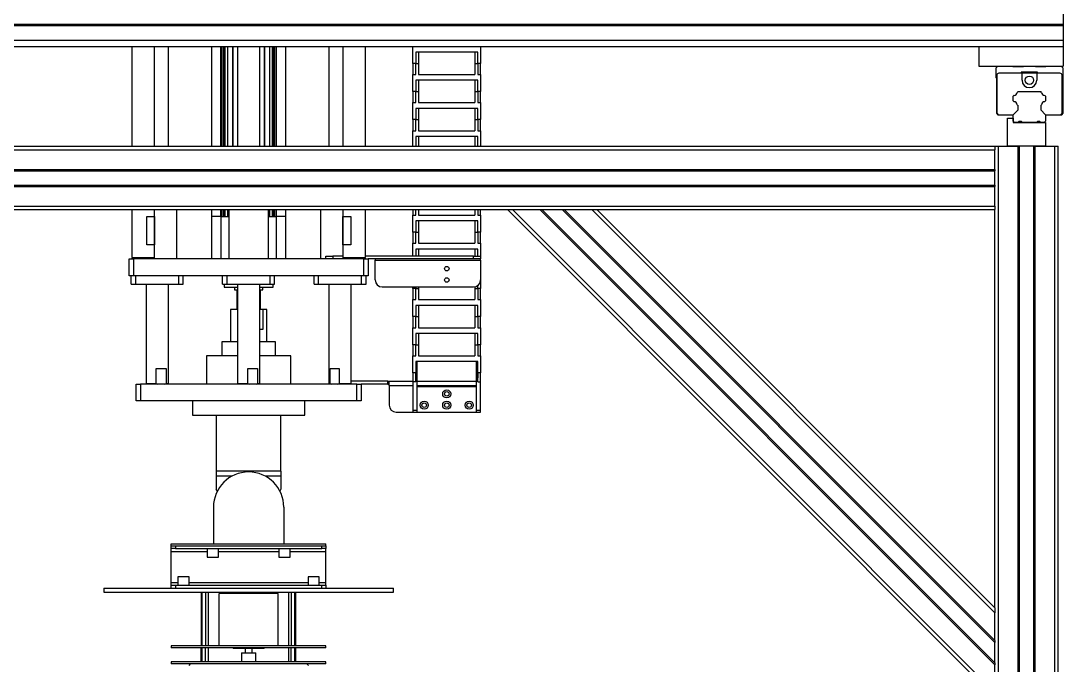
# Model space of a CAD drawing. Header units: millimetres. Extents: x 0 to 597, y 0 to 420.
# Drawn here: x 167.47 to 216.89, y 309.8 to 340.33 of the extents above; entities that cross this region are included whole.
import ezdxf

# ---------------------------------------------------------------- set-up
doc = ezdxf.new("R2010")
doc.units = ezdxf.units.MM

msp = doc.modelspace()

# ---------------------------------------------------------------- linework, layer by layer
at = {"color": 7, "linetype": 'Continuous', "lineweight": 25}
for p, q in [((216.891, 340.728), (216.891, 340.181)), ((126.224, 340.181), (216.891, 340.181)), ((126.224, 340.115), (216.891, 340.115)), ((216.891, 340.181), (216.891, 340.115)), ((216.891, 340.115), (216.891, 339.421)), ((126.224, 339.421), (216.891, 339.421)), ((130.557, 339.121), (212.891, 339.121)), ((172.735, 339.121), (172.735, 334.388)), ((173.802, 334.388), (173.802, 339.121)), ((174.468, 334.388), (174.468, 339.121)), ((176.502, 339.121), (176.502, 334.388)), ((176.504, 339.121), (176.504, 334.388)), ((177.528, 334.388), (177.528, 339.121)), ((177.735, 339.121), (177.735, 334.388)), ((178.802, 334.388), (178.802, 339.121)), ((179.008, 339.121), (179.008, 334.388)), ((180.033, 334.388), (180.033, 339.121)), ((180.035, 334.388), (180.035, 339.121)), ((182.068, 339.121), (182.068, 334.388)), ((182.735, 339.121), (182.735, 334.388)), ((183.802, 334.388), (183.802, 339.121)), ((186.055, 338.321), (186.055, 339.121)), ((189.268, 339.121), (189.268, 338.321)), ((212.891, 339.121), (216.891, 339.121)), ((212.891, 339.121), (212.891, 338.188)), ((216.891, 339.421), (216.891, 339.121)), ((216.891, 339.121), (216.891, 338.188)), ((189.132, 338.851), (186.192, 338.851)), ((186.192, 338.851), (186.192, 338.321)), ((186.328, 338.851), (186.328, 338.321)), ((188.995, 338.851), (188.995, 338.321)), ((189.132, 338.321), (189.132, 338.851)), ((186.192, 338.321), (186.055, 338.321)), ((186.055, 338.321), (186.055, 337.791)), ((186.192, 337.791), (186.192, 338.321)), ((186.192, 338.321), (186.328, 338.321)), ((186.328, 338.321), (186.328, 337.791)), ((188.995, 338.321), (189.132, 338.321)), ((188.995, 338.321), (188.995, 337.791)), ((189.132, 338.321), (189.132, 337.791)), ((189.268, 338.321), (189.132, 338.321)), ((189.268, 337.791), (189.268, 338.321)), ((212.891, 338.188), (216.891, 338.188)), ((213.791, 338.188), (213.691, 338.088)), ((213.691, 338.088), (213.691, 337.655)), ((214.524, 338.155), (214.491, 338.188)), ((214.991, 338.155), (214.524, 338.155)), ((215.024, 338.188), (214.991, 338.155)), ((215.591, 338.155), (215.557, 338.188)), ((216.057, 338.155), (215.591, 338.155)), ((216.091, 338.188), (216.057, 338.155)), ((216.891, 338.088), (216.791, 338.188)), ((216.891, 335.955), (216.891, 338.088)), ((186.055, 336.988), (186.055, 337.791)), ((186.055, 337.791), (186.192, 337.791)), ((186.328, 337.791), (188.995, 337.791)), ((189.132, 337.791), (189.268, 337.791)), ((189.268, 337.791), (189.268, 336.988)), ((213.691, 337.655), (213.724, 337.621)), ((213.724, 337.621), (213.724, 335.955)), ((213.744, 337.755), (213.744, 335.955)), ((214.941, 337.855), (213.844, 337.855)), ((215.678, 337.908), (214.904, 337.908)), ((214.904, 337.908), (214.904, 337.855)), ((214.941, 337.521), (214.941, 337.855)), ((215.641, 337.855), (214.941, 337.855)), ((215.641, 337.855), (215.641, 337.521)), ((216.737, 337.855), (215.641, 337.855)), ((215.678, 337.855), (215.678, 337.908)), ((216.837, 335.955), (216.837, 337.755)), ((189.132, 337.518), (186.192, 337.518)), ((186.192, 337.518), (186.192, 336.988)), ((186.328, 337.518), (186.328, 336.988)), ((188.995, 337.518), (188.995, 336.988)), ((189.132, 336.988), (189.132, 337.518)), ((186.192, 336.988), (186.055, 336.988)), ((186.055, 336.988), (186.055, 336.458)), ((186.192, 336.458), (186.192, 336.988)), ((186.192, 336.988), (186.328, 336.988)), ((186.328, 336.988), (186.328, 336.458)), ((188.995, 336.988), (189.132, 336.988)), ((188.995, 336.988), (188.995, 336.458)), ((189.268, 336.988), (189.132, 336.988)), ((189.132, 336.988), (189.132, 336.458)), ((189.268, 336.458), (189.268, 336.988)), ((214.567, 336.801), (214.524, 336.758)), ((214.524, 336.548), (214.524, 336.758)), ((214.711, 336.945), (214.754, 336.988)), ((214.754, 336.988), (215.828, 336.988)), ((215.871, 336.945), (215.828, 336.988)), ((216.057, 336.758), (216.014, 336.801)), ((216.057, 336.758), (216.057, 336.548)), ((186.055, 335.655), (186.055, 336.458)), ((186.055, 336.458), (186.192, 336.458)), ((189.132, 336.185), (186.192, 336.185)), ((186.192, 336.185), (186.192, 335.655)), ((186.328, 336.458), (188.995, 336.458)), ((186.328, 336.185), (186.328, 335.655)), ((188.995, 336.185), (188.995, 335.655)), ((189.132, 336.458), (189.268, 336.458)), ((189.132, 335.655), (189.132, 336.185)), ((189.268, 336.458), (189.268, 335.655)), ((214.524, 336.548), (214.567, 336.505)), ((214.524, 335.888), (214.754, 336.118)), ((214.711, 336.361), (214.754, 336.318)), ((214.754, 336.118), (214.754, 336.318)), ((215.828, 336.318), (215.871, 336.361)), ((215.828, 336.318), (215.828, 336.118)), ((215.828, 336.118), (216.057, 335.888)), ((216.014, 336.505), (216.057, 336.548)), ((186.192, 335.655), (186.055, 335.655)), ((186.055, 335.655), (186.055, 335.125)), ((186.192, 335.125), (186.192, 335.655)), ((186.192, 335.655), (186.328, 335.655)), ((186.328, 335.655), (186.328, 335.125)), ((188.995, 335.655), (189.132, 335.655)), ((188.995, 335.655), (188.995, 335.125)), ((189.132, 335.655), (189.132, 335.125)), ((189.268, 335.655), (189.132, 335.655)), ((189.268, 335.125), (189.268, 335.655)), ((213.724, 335.955), (213.791, 335.888)), ((213.744, 335.955), (213.811, 335.888)), ((213.791, 335.888), (213.811, 335.888)), ((213.811, 335.888), (214.524, 335.888)), ((214.257, 335.721), (214.524, 335.721)), ((214.257, 334.388), (214.257, 335.721)), ((214.524, 335.588), (214.524, 335.888)), ((214.524, 335.721), (214.524, 335.521)), ((216.057, 335.888), (216.057, 335.588)), ((216.057, 335.888), (216.771, 335.888)), ((216.771, 335.888), (216.837, 335.955)), ((216.771, 335.888), (216.824, 335.888)), ((216.824, 335.888), (216.891, 335.955)), ((186.055, 334.388), (186.055, 335.125)), ((186.055, 335.125), (186.192, 335.125)), ((186.328, 335.125), (188.995, 335.125)), ((189.132, 335.125), (189.268, 335.125)), ((189.268, 335.125), (189.268, 334.388)), ((214.524, 335.588), (214.591, 335.521)), ((214.524, 335.521), (216.057, 335.521)), ((214.743, 335.521), (214.591, 335.521)), ((214.743, 335.521), (214.794, 335.572)), ((214.911, 335.572), (214.794, 335.572)), ((214.911, 335.572), (214.962, 335.521)), ((215.619, 335.521), (214.962, 335.521)), ((215.619, 335.521), (215.671, 335.572)), ((215.787, 335.572), (215.671, 335.572)), ((215.787, 335.572), (215.838, 335.521)), ((215.991, 335.521), (215.838, 335.521)), ((215.991, 335.521), (216.057, 335.588)), ((216.057, 335.521), (216.057, 334.388)), ((189.132, 334.851), (186.192, 334.851)), ((186.192, 334.851), (186.192, 334.388)), ((186.328, 334.851), (186.328, 334.388)), ((188.995, 334.851), (188.995, 334.388)), ((189.132, 334.388), (189.132, 334.851)), ((126.657, 334.221), (213.657, 334.221)), ((129.391, 334.388), (213.657, 334.388)), ((213.657, 334.388), (213.657, 334.221)), ((213.657, 334.388), (213.824, 334.388)), ((213.657, 333.295), (213.657, 334.221)), ((213.824, 334.388), (214.751, 334.388)), ((216.057, 334.388), (214.257, 334.388)), ((214.751, 271.555), (214.751, 334.388)), ((214.817, 271.555), (214.817, 334.388)), ((215.497, 271.555), (215.497, 334.388)), ((215.564, 334.388), (216.491, 334.388)), ((215.564, 271.555), (215.564, 334.388)), ((216.491, 334.388), (216.657, 334.388)), ((216.657, 271.555), (216.657, 334.388)), ((126.657, 333.295), (213.657, 333.295)), ((126.657, 333.228), (213.657, 333.228)), ((213.657, 333.295), (213.657, 333.228)), ((213.657, 332.548), (213.657, 333.228)), ((126.657, 332.548), (213.657, 332.548)), ((126.657, 332.481), (213.657, 332.481)), ((213.657, 332.548), (213.657, 332.481)), ((213.657, 331.555), (213.657, 332.481)), ((126.657, 331.555), (213.657, 331.555)), ((149.779, 331.388), (190.536, 331.388)), ((172.735, 331.388), (172.735, 329.121)), ((173.802, 329.121), (173.802, 331.388)), ((174.868, 329.055), (174.868, 331.388)), ((176.502, 331.388), (176.502, 331.055)), ((176.504, 331.388), (176.504, 331.055)), ((177.335, 331.388), (177.335, 329.055)), ((179.202, 329.055), (179.202, 331.388)), ((180.033, 331.055), (180.033, 331.388)), ((180.035, 331.055), (180.035, 331.388)), ((181.668, 331.388), (181.668, 329.055)), ((182.735, 331.388), (182.735, 329.121)), ((183.802, 329.121), (183.802, 331.388)), ((186.055, 331.388), (186.055, 331.125)), ((186.192, 331.125), (186.192, 331.388)), ((186.328, 331.388), (186.328, 331.125)), ((188.995, 331.388), (188.995, 331.125)), ((189.132, 331.388), (189.132, 331.125)), ((189.268, 331.125), (189.268, 331.388)), ((213.657, 308.267), (190.536, 331.388)), ((190.536, 331.388), (190.772, 331.388)), ((213.657, 308.502), (190.772, 331.388)), ((190.772, 331.388), (192.082, 331.388)), ((213.657, 309.813), (192.082, 331.388)), ((192.082, 331.388), (192.177, 331.388)), ((213.657, 309.907), (192.177, 331.388)), ((192.177, 331.388), (193.138, 331.388)), ((213.657, 310.869), (193.138, 331.388)), ((193.138, 331.388), (193.233, 331.388)), ((213.657, 310.963), (193.233, 331.388)), ((193.233, 331.388), (194.543, 331.388)), ((213.657, 312.273), (194.543, 331.388)), ((194.543, 331.388), (194.779, 331.388)), ((213.657, 312.509), (194.779, 331.388)), ((194.779, 331.388), (213.657, 331.388)), ((213.657, 331.555), (213.657, 331.388)), ((213.657, 312.509), (213.657, 331.388)), ((173.434, 329.721), (173.434, 331.055)), ((173.434, 331.055), (173.802, 331.055)), ((173.802, 331.055), (173.802, 329.721)), ((176.502, 331.055), (176.502, 329.055)), ((176.968, 331.055), (176.502, 331.055)), ((176.968, 329.055), (176.968, 331.055)), ((176.968, 331.055), (177.335, 331.055)), ((177.335, 331.055), (177.28, 331.055)), ((179.202, 331.055), (179.568, 331.055)), ((179.257, 331.055), (179.202, 331.055)), ((179.568, 331.055), (179.568, 329.055)), ((180.035, 331.055), (179.568, 331.055)), ((180.035, 329.055), (180.035, 331.055)), ((182.735, 329.721), (182.735, 331.055)), ((182.735, 331.055), (183.116, 331.055)), ((183.116, 331.055), (183.116, 329.721)), ((186.055, 330.321), (186.055, 331.125)), ((186.055, 331.125), (186.192, 331.125)), ((189.132, 330.851), (186.192, 330.851)), ((186.192, 330.851), (186.192, 330.321)), ((186.328, 331.125), (188.995, 331.125)), ((186.328, 330.851), (186.328, 330.321)), ((188.995, 330.851), (188.995, 330.321)), ((189.132, 331.125), (189.268, 331.125)), ((189.132, 330.321), (189.132, 330.851)), ((189.268, 331.125), (189.268, 330.321)), ((186.192, 330.321), (186.055, 330.321)), ((186.055, 330.321), (186.055, 329.791)), ((186.192, 329.791), (186.192, 330.321)), ((186.192, 330.321), (186.328, 330.321)), ((186.328, 330.321), (186.328, 329.791)), ((188.995, 330.321), (189.132, 330.321)), ((188.995, 330.321), (188.995, 329.791)), ((189.132, 330.321), (189.132, 329.791)), ((189.268, 330.321), (189.132, 330.321)), ((189.268, 329.791), (189.268, 330.321)), ((173.802, 329.721), (173.434, 329.721)), ((183.116, 329.721), (182.735, 329.721)), ((186.055, 329.188), (186.055, 329.791)), ((186.055, 329.791), (186.192, 329.791)), ((186.328, 329.791), (188.995, 329.791)), ((189.132, 329.791), (189.268, 329.791)), ((189.268, 329.791), (189.268, 329.188)), ((181.935, 329.055), (181.935, 329.188)), ((181.935, 329.188), (182.268, 329.188)), ((182.268, 329.188), (182.268, 329.055)), ((182.735, 329.188), (182.268, 329.188)), ((188.935, 329.188), (183.802, 329.188)), ((189.132, 329.518), (186.192, 329.518)), ((186.192, 329.518), (186.192, 329.188)), ((186.328, 329.518), (186.328, 329.188)), ((188.935, 329.055), (188.935, 329.188)), ((188.935, 329.188), (189.268, 329.188)), ((188.995, 329.518), (188.995, 329.188)), ((189.132, 329.188), (189.132, 329.518)), ((189.268, 329.188), (189.268, 329.055)), ((172.602, 328.255), (172.602, 329.055)), ((172.602, 329.055), (172.802, 329.055)), ((172.735, 329.121), (172.802, 329.055)), ((172.735, 329.121), (172.953, 329.121)), ((172.802, 329.055), (172.802, 328.255)), ((183.735, 329.055), (172.802, 329.055)), ((172.953, 329.121), (173.802, 329.121)), ((173.735, 329.055), (173.802, 329.121)), ((182.735, 329.121), (182.802, 329.055)), ((182.735, 329.121), (183.802, 329.121)), ((183.735, 329.055), (183.802, 329.121)), ((183.735, 328.255), (183.735, 329.055)), ((183.735, 329.055), (183.935, 329.055)), ((188.935, 329.055), (183.935, 329.055)), ((183.935, 329.055), (183.935, 328.255)), ((184.268, 329.055), (184.268, 328.988)), ((184.268, 328.988), (189.268, 328.988)), ((184.268, 328.055), (184.268, 328.988)), ((189.268, 329.055), (188.935, 329.055)), ((189.268, 328.988), (189.268, 329.055)), ((189.268, 328.988), (189.268, 328.055)), ((172.802, 328.255), (172.602, 328.255)), ((172.702, 327.855), (172.702, 328.255)), ((183.735, 328.255), (172.802, 328.255)), ((172.916, 327.855), (172.916, 328.255)), ((174.954, 327.855), (174.954, 328.255)), ((175.168, 327.855), (175.168, 328.255)), ((177.035, 327.855), (177.035, 328.255)), ((177.249, 327.855), (177.249, 328.255)), ((179.288, 327.855), (179.288, 328.255)), ((179.502, 327.855), (179.502, 328.255)), ((181.368, 327.855), (181.368, 328.255)), ((181.583, 327.855), (181.583, 328.255)), ((183.621, 327.855), (183.621, 328.255)), ((183.935, 328.255), (183.735, 328.255)), ((183.835, 327.855), (183.835, 328.255)), ((172.702, 327.855), (172.916, 327.855)), ((172.916, 327.855), (174.954, 327.855)), ((173.402, 327.855), (173.402, 323.155)), ((174.468, 323.155), (174.468, 327.855)), ((174.954, 327.855), (175.168, 327.855)), ((177.035, 327.855), (177.249, 327.855)), ((177.102, 327.855), (177.102, 327.721)), ((177.102, 327.721), (177.735, 327.721)), ((177.249, 327.855), (179.288, 327.855)), ((177.602, 327.721), (177.602, 327.588)), ((177.735, 327.855), (177.735, 323.155)), ((178.802, 323.155), (178.802, 327.855)), ((178.802, 327.721), (179.435, 327.721)), ((178.935, 327.588), (178.935, 327.721)), ((179.288, 327.855), (179.502, 327.855)), ((179.435, 327.721), (179.435, 327.855)), ((181.368, 327.855), (181.583, 327.855)), ((181.583, 327.855), (183.621, 327.855)), ((182.068, 327.855), (182.068, 323.155)), ((183.135, 323.155), (183.135, 327.855)), ((183.621, 327.855), (183.835, 327.855)), ((188.935, 327.721), (184.602, 327.721)), ((186.055, 327.655), (186.055, 327.721)), ((186.192, 327.721), (186.192, 327.655)), ((186.328, 327.721), (186.328, 327.655)), ((188.995, 327.727), (188.995, 327.655)), ((189.132, 327.655), (189.132, 327.785)), ((189.268, 328.055), (189.268, 327.655)), ((177.602, 327.588), (177.735, 327.588)), ((177.702, 327.588), (177.702, 327.575)), ((177.702, 327.575), (177.702, 326.668)), ((177.735, 327.575), (177.702, 327.575)), ((178.802, 327.588), (178.935, 327.588)), ((178.835, 327.575), (178.802, 327.575)), ((178.835, 327.575), (178.835, 327.588)), ((178.835, 326.668), (178.835, 327.575)), ((186.192, 327.655), (186.055, 327.655)), ((186.055, 327.655), (186.055, 327.125)), ((186.192, 327.125), (186.192, 327.655)), ((186.192, 327.655), (186.328, 327.655)), ((186.328, 327.655), (186.328, 327.125)), ((188.995, 327.655), (189.132, 327.655)), ((188.995, 327.655), (188.995, 327.125)), ((189.268, 327.655), (189.132, 327.655)), ((189.132, 327.655), (189.132, 327.125)), ((189.268, 327.125), (189.268, 327.655)), ((186.055, 326.321), (186.055, 327.125)), ((186.055, 327.125), (186.192, 327.125)), ((189.132, 326.851), (186.192, 326.851)), ((186.192, 326.851), (186.192, 326.321)), ((186.328, 327.125), (188.995, 327.125)), ((186.328, 326.851), (186.328, 326.321)), ((188.995, 326.851), (188.995, 326.321)), ((189.132, 327.125), (189.268, 327.125)), ((189.132, 326.321), (189.132, 326.851)), ((189.268, 327.125), (189.268, 326.321)), ((177.402, 326.655), (177.402, 325.121)), ((177.735, 326.655), (177.402, 326.655)), ((177.735, 326.668), (177.702, 326.668)), ((177.702, 326.668), (177.702, 326.655)), ((178.835, 326.668), (178.802, 326.668)), ((178.954, 326.655), (178.802, 326.655)), ((178.835, 326.655), (178.835, 326.668)), ((178.954, 325.721), (178.954, 326.655)), ((179.135, 326.655), (178.954, 326.655)), ((179.135, 325.121), (179.135, 326.655)), ((186.192, 326.321), (186.055, 326.321)), ((186.055, 326.321), (186.055, 325.791)), ((186.192, 325.791), (186.192, 326.321)), ((186.192, 326.321), (186.328, 326.321)), ((186.328, 326.321), (186.328, 325.791)), ((188.995, 326.321), (189.132, 326.321)), ((188.995, 326.321), (188.995, 325.791)), ((189.268, 326.321), (189.132, 326.321)), ((189.132, 326.321), (189.132, 325.791)), ((189.268, 325.791), (189.268, 326.321)), ((178.805, 325.721), (178.954, 325.721)), ((186.055, 324.988), (186.055, 325.791)), ((186.055, 325.791), (186.192, 325.791)), ((186.328, 325.791), (188.995, 325.791)), ((189.132, 325.791), (189.268, 325.791)), ((189.268, 325.791), (189.268, 324.988)), ((189.132, 325.518), (186.192, 325.518)), ((186.192, 325.518), (186.192, 324.988)), ((186.328, 325.518), (186.328, 324.988)), ((188.995, 325.518), (188.995, 324.988)), ((189.132, 324.988), (189.132, 325.518)), ((177.002, 325.121), (177.002, 324.455)), ((177.733, 325.121), (177.002, 325.121)), ((179.535, 325.121), (178.802, 325.121)), ((179.535, 324.455), (179.535, 325.121)), ((186.192, 324.988), (186.055, 324.988)), ((186.055, 324.988), (186.055, 324.458)), ((186.192, 324.458), (186.192, 324.988)), ((186.192, 324.988), (186.328, 324.988)), ((186.328, 324.988), (186.328, 324.458)), ((188.995, 324.988), (189.132, 324.988)), ((188.995, 324.988), (188.995, 324.458)), ((189.132, 324.988), (189.132, 324.458)), ((189.268, 324.988), (189.132, 324.988)), ((189.268, 324.458), (189.268, 324.988)), ((176.268, 324.455), (176.268, 323.121)), ((177.735, 324.455), (176.268, 324.455)), ((180.268, 324.455), (178.802, 324.455)), ((180.268, 323.121), (180.268, 324.455)), ((186.055, 323.655), (186.055, 324.458)), ((186.055, 324.458), (186.192, 324.458)), ((186.328, 324.458), (188.995, 324.458)), ((189.132, 324.458), (189.268, 324.458)), ((189.268, 324.458), (189.268, 323.655)), ((173.89, 323.855), (174.362, 323.855)), ((173.89, 323.155), (173.89, 323.855)), ((174.362, 323.855), (174.362, 323.155)), ((178.224, 323.855), (178.695, 323.855)), ((178.224, 323.155), (178.224, 323.855)), ((178.695, 323.855), (178.695, 323.155)), ((182.126, 323.855), (182.553, 323.855)), ((182.126, 323.155), (182.126, 323.855)), ((182.553, 323.855), (182.553, 323.155)), ((189.132, 324.185), (186.192, 324.185)), ((186.192, 324.185), (186.192, 323.655)), ((186.255, 323.416), (186.255, 324.185)), ((189.068, 323.416), (189.068, 324.185)), ((189.132, 323.655), (189.132, 324.185)), ((184.868, 323.255), (183.135, 323.255)), ((184.868, 323.121), (184.868, 323.255)), ((184.868, 323.255), (184.935, 323.255)), ((184.935, 323.055), (184.935, 323.255)), ((184.935, 323.255), (186.055, 323.255)), ((186.192, 323.655), (186.055, 323.655)), ((186.055, 323.655), (186.055, 323.221)), ((186.192, 323.416), (186.192, 323.655)), ((186.192, 323.415), (186.192, 323.655)), ((186.255, 323.416), (186.192, 323.416)), ((186.192, 323.221), (186.192, 323.416)), ((186.255, 321.872), (186.255, 323.416)), ((186.255, 323.255), (189.068, 323.255)), ((189.068, 323.416), (189.132, 323.416)), ((189.068, 321.872), (189.068, 323.416)), ((189.132, 323.416), (189.132, 323.655)), ((189.268, 323.655), (189.132, 323.655)), ((189.132, 323.655), (189.132, 323.415)), ((189.132, 323.221), (189.132, 323.416)), ((189.268, 323.221), (189.268, 323.655)), ((172.935, 322.321), (172.935, 323.121)), ((172.935, 323.121), (173.135, 323.121)), ((173.135, 323.121), (173.135, 322.321)), ((183.402, 323.121), (173.135, 323.121)), ((173.402, 323.155), (173.435, 323.121)), ((173.402, 323.155), (173.89, 323.155)), ((173.89, 323.155), (173.962, 323.121)), ((174.29, 323.121), (174.362, 323.155)), ((174.362, 323.155), (174.468, 323.155)), ((174.435, 323.121), (174.468, 323.155)), ((177.735, 323.155), (177.768, 323.121)), ((177.735, 323.155), (178.224, 323.155)), ((178.224, 323.155), (178.295, 323.121)), ((178.623, 323.121), (178.695, 323.155)), ((178.695, 323.155), (178.802, 323.155)), ((178.768, 323.121), (178.802, 323.155)), ((182.068, 323.155), (182.102, 323.121)), ((182.068, 323.155), (182.126, 323.155)), ((182.126, 323.155), (182.191, 323.121)), ((182.488, 323.121), (182.553, 323.155)), ((182.553, 323.155), (183.135, 323.155)), ((183.102, 323.121), (183.135, 323.155)), ((183.402, 322.321), (183.402, 323.121)), ((183.402, 323.121), (183.602, 323.121)), ((184.868, 323.121), (183.602, 323.121)), ((183.602, 323.121), (183.602, 322.321)), ((184.868, 323.121), (184.935, 323.121)), ((184.935, 323.055), (184.935, 322.121)), ((186.055, 323.221), (186.055, 321.872)), ((186.192, 323.221), (186.055, 323.221)), ((189.068, 322.988), (186.255, 322.988)), ((189.132, 323.221), (189.268, 323.221)), ((189.268, 321.872), (189.268, 323.221)), ((173.135, 322.321), (172.935, 322.321)), ((183.402, 322.321), (173.135, 322.321)), ((175.602, 322.321), (175.602, 321.655)), ((180.935, 321.655), (180.935, 322.321)), ((183.602, 322.321), (183.402, 322.321)), ((185.268, 321.788), (186.055, 321.788)), ((186.255, 321.872), (186.055, 321.872)), ((186.055, 321.872), (186.055, 321.788)), ((186.055, 321.788), (186.255, 321.788)), ((186.255, 321.788), (186.255, 321.872)), ((186.255, 321.788), (189.068, 321.788)), ((189.268, 321.872), (189.068, 321.872)), ((189.068, 321.788), (189.068, 321.872)), ((189.068, 321.788), (189.268, 321.788)), ((189.268, 321.788), (189.268, 321.872)), ((175.602, 321.655), (180.935, 321.655)), ((176.735, 321.655), (176.735, 318.988)), ((179.802, 318.988), (179.802, 321.655)), ((177.455, 318.988), (176.735, 318.988)), ((176.735, 318.988), (176.735, 318.755)), ((179.082, 318.988), (177.455, 318.988)), ((179.802, 318.988), (179.082, 318.988)), ((179.802, 318.988), (179.802, 318.755)), ((176.735, 318.755), (176.735, 318.144)), ((179.802, 318.755), (179.802, 318.144)), ((176.788, 318.053), (176.735, 318.144)), ((179.802, 318.144), (179.749, 318.053)), ((176.602, 317.288), (176.602, 315.555)), ((179.935, 317.288), (179.935, 315.555)), ((174.602, 315.455), (174.602, 315.555)), ((174.602, 315.555), (181.935, 315.555)), ((174.602, 315.321), (174.602, 315.455)), ((174.602, 315.455), (181.935, 315.455)), ((174.802, 315.455), (174.802, 315.321)), ((174.802, 315.455), (181.735, 315.455)), ((181.735, 315.321), (181.735, 315.455)), ((181.935, 315.455), (181.935, 315.555)), ((181.935, 315.455), (181.935, 315.321)), ((174.802, 315.321), (174.602, 315.321)), ((174.602, 315.188), (174.602, 315.321)), ((174.602, 313.721), (174.602, 315.188)), ((174.802, 315.321), (181.735, 315.321)), ((176.302, 315.321), (176.302, 314.921)), ((176.302, 314.921), (176.835, 314.921)), ((176.835, 314.921), (176.835, 315.321)), ((179.702, 315.321), (179.702, 314.921)), ((179.702, 314.921), (180.235, 314.921)), ((180.235, 314.921), (180.235, 315.321)), ((181.935, 315.321), (181.735, 315.321)), ((181.935, 315.188), (181.935, 315.321)), ((181.935, 313.721), (181.935, 315.188)), ((174.918, 313.988), (174.918, 313.588)), ((175.185, 313.988), (174.918, 313.988)), ((175.452, 313.988), (175.185, 313.988)), ((175.452, 313.588), (175.452, 313.988)), ((181.085, 313.988), (181.085, 313.588)), ((181.352, 313.988), (181.085, 313.988)), ((181.618, 313.988), (181.352, 313.988)), ((181.618, 313.588), (181.618, 313.988)), ((171.402, 313.455), (171.402, 313.255)), ((171.402, 313.455), (185.135, 313.455)), ((174.602, 313.588), (174.602, 313.721)), ((174.602, 313.455), (174.602, 313.588)), ((174.602, 313.588), (174.802, 313.588)), ((174.802, 313.588), (174.802, 313.455)), ((174.802, 313.588), (181.735, 313.588)), ((181.735, 313.455), (181.735, 313.588)), ((181.735, 313.588), (181.935, 313.588)), ((181.935, 313.588), (181.935, 313.721)), ((181.935, 313.588), (181.935, 313.455)), ((185.135, 313.255), (185.135, 313.455)), ((171.402, 313.255), (185.135, 313.255)), ((176.027, 310.721), (176.027, 313.255)), ((176.027, 310.721), (176.027, 313.255)), ((176.071, 310.721), (176.071, 313.255)), ((176.239, 310.721), (176.239, 313.255)), ((176.361, 310.721), (176.361, 313.255)), ((176.362, 310.721), (176.362, 313.255)), ((176.868, 310.721), (176.868, 313.188)), ((179.668, 313.188), (176.868, 313.188)), ((179.668, 310.721), (179.668, 313.188)), ((180.175, 310.721), (180.175, 313.255)), ((180.297, 310.721), (180.297, 313.255)), ((180.465, 310.721), (180.465, 313.255)), ((180.51, 310.721), (180.51, 313.255)), ((213.657, 312.509), (213.657, 312.273)), ((213.657, 310.963), (213.657, 312.273)), ((213.657, 310.963), (213.657, 310.869)), ((174.602, 310.721), (174.602, 310.621)), ((180.861, 310.721), (174.602, 310.721)), ((180.861, 310.621), (174.602, 310.621)), ((176.024, 309.955), (176.024, 310.621)), ((176.03, 309.955), (176.03, 310.621)), ((176.064, 309.955), (176.064, 310.621)), ((176.228, 309.955), (176.228, 310.621)), ((176.358, 309.955), (176.358, 310.621)), ((176.364, 309.955), (176.364, 310.621)), ((177.535, 310.621), (177.535, 310.588)), ((178.268, 310.588), (177.535, 310.588)), ((177.935, 310.388), (177.935, 309.955)), ((177.935, 310.388), (178.602, 310.388)), ((178.102, 310.588), (178.102, 310.388)), ((179.002, 310.588), (178.268, 310.588)), ((178.435, 310.388), (178.435, 310.588)), ((178.602, 309.955), (178.602, 310.388)), ((179.002, 310.588), (179.002, 310.621)), ((180.173, 309.955), (180.173, 310.621)), ((180.287, 309.955), (180.287, 310.621)), ((180.457, 309.955), (180.457, 310.621)), ((180.513, 309.955), (180.513, 310.621)), ((181.935, 310.721), (180.861, 310.721)), ((181.935, 310.621), (180.861, 310.621)), ((181.935, 310.621), (181.935, 310.721)), ((213.657, 309.907), (213.657, 310.869)), ((174.602, 309.955), (174.602, 309.855)), ((180.861, 309.955), (174.602, 309.955)), ((181.935, 309.955), (180.861, 309.955)), ((181.935, 309.855), (181.935, 309.955)), ((213.657, 309.907), (213.657, 309.813)), ((180.861, 309.855), (174.602, 309.855)), ((175.502, 309.855), (175.435, 309.788)), ((181.935, 309.855), (180.861, 309.855)), ((181.102, 309.788), (181.035, 309.855)), ((213.657, 308.502), (213.657, 309.813))]:
    msp.add_line(p, q, dxfattribs=at)
at = {"color": 8, "linetype": 'Continuous', "lineweight": 25}
for p, q in [((176.504, 339.121), (176.504, 334.388)), ((176.957, 334.388), (176.957, 339.121)), ((176.982, 334.388), (176.982, 339.121)), ((177.046, 339.121), (177.046, 334.388)), ((177.069, 339.121), (177.069, 334.388)), ((177.087, 334.388), (177.087, 339.121)), ((177.158, 334.388), (177.158, 339.121)), ((177.261, 339.121), (177.261, 334.388)), ((177.28, 334.388), (177.28, 339.121)), ((177.502, 339.121), (177.502, 334.388)), ((179.035, 334.388), (179.035, 339.121)), ((179.257, 339.121), (179.257, 334.388)), ((179.276, 334.388), (179.276, 339.121)), ((179.379, 339.121), (179.379, 334.388)), ((179.45, 339.121), (179.45, 334.388)), ((179.468, 334.388), (179.468, 339.121)), ((179.491, 334.388), (179.491, 339.121)), ((179.555, 339.121), (179.555, 334.388)), ((179.58, 339.121), (179.58, 334.388)), ((180.033, 334.388), (180.033, 339.121)), ((213.824, 271.555), (213.824, 334.388)), ((216.491, 271.555), (216.491, 334.388)), ((176.504, 331.388), (176.504, 331.055)), ((176.957, 331.055), (176.957, 331.388)), ((176.982, 331.055), (176.982, 331.388)), ((177.046, 331.388), (177.046, 331.055)), ((177.069, 331.388), (177.069, 331.055)), ((177.087, 331.055), (177.087, 331.388)), ((177.158, 331.055), (177.158, 331.388)), ((177.261, 331.388), (177.261, 331.055)), ((177.28, 331.055), (177.28, 331.388)), ((179.257, 331.388), (179.257, 331.055)), ((179.276, 331.055), (179.276, 331.388)), ((179.379, 331.388), (179.379, 331.055)), ((179.45, 331.388), (179.45, 331.055)), ((179.468, 331.055), (179.468, 331.388)), ((179.491, 331.055), (179.491, 331.388)), ((179.555, 331.388), (179.555, 331.055)), ((179.58, 331.388), (179.58, 331.055)), ((180.033, 331.055), (180.033, 331.388)), ((184.935, 323.055), (186.055, 323.055)), ((186.255, 323.055), (189.068, 323.055)), ((177.477, 318.755), (176.735, 318.755)), ((179.802, 318.755), (179.06, 318.755)), ((174.602, 315.188), (176.302, 315.188)), ((176.835, 315.188), (179.702, 315.188)), ((180.235, 315.188), (181.935, 315.188)), ((174.602, 313.721), (174.918, 313.721)), ((175.452, 313.721), (181.085, 313.721)), ((181.618, 313.721), (181.935, 313.721))]:
    msp.add_line(p, q, dxfattribs=at)
at = {"color": 7, "linetype": 'Continuous', "lineweight": 25}
for centre, radius in [((215.291, 337.521), 0.2), ((187.662, 328.588), 0.107), ((187.662, 328.055), 0.107), ((187.662, 322.655), 0.193), ((187.662, 322.655), 0.107), ((186.595, 322.121), 0.193), ((187.662, 322.121), 0.193), ((188.728, 322.121), 0.193), ((186.595, 322.121), 0.107), ((187.662, 322.121), 0.107), ((188.728, 322.121), 0.107)]:
    msp.add_circle(centre, radius, dxfattribs=at)
for centre, radius, start, end in [((213.844, 337.755), 0.1, 90, 180), ((216.737, 337.755), 0.1, 0, 90), ((215.291, 337.521), 0.35, 180, 0), ((214.558, 336.954), 0.153, 273.5904, 356.4096), ((216.024, 336.954), 0.153, 183.5904, 266.4096), ((214.558, 336.352), 0.153, 3.5904, 86.4096), ((216.024, 336.352), 0.153, 93.5904, 176.4096), ((184.602, 328.055), 0.333, 180, 270), ((188.935, 328.055), 0.333, 270, 0), ((185.268, 322.121), 0.333, 180, 270), ((178.268, 317.288), 1.667, 0, 180)]:
    msp.add_arc(centre, radius, start, end, dxfattribs=at)

doc.saveas('drawing.dxf')
